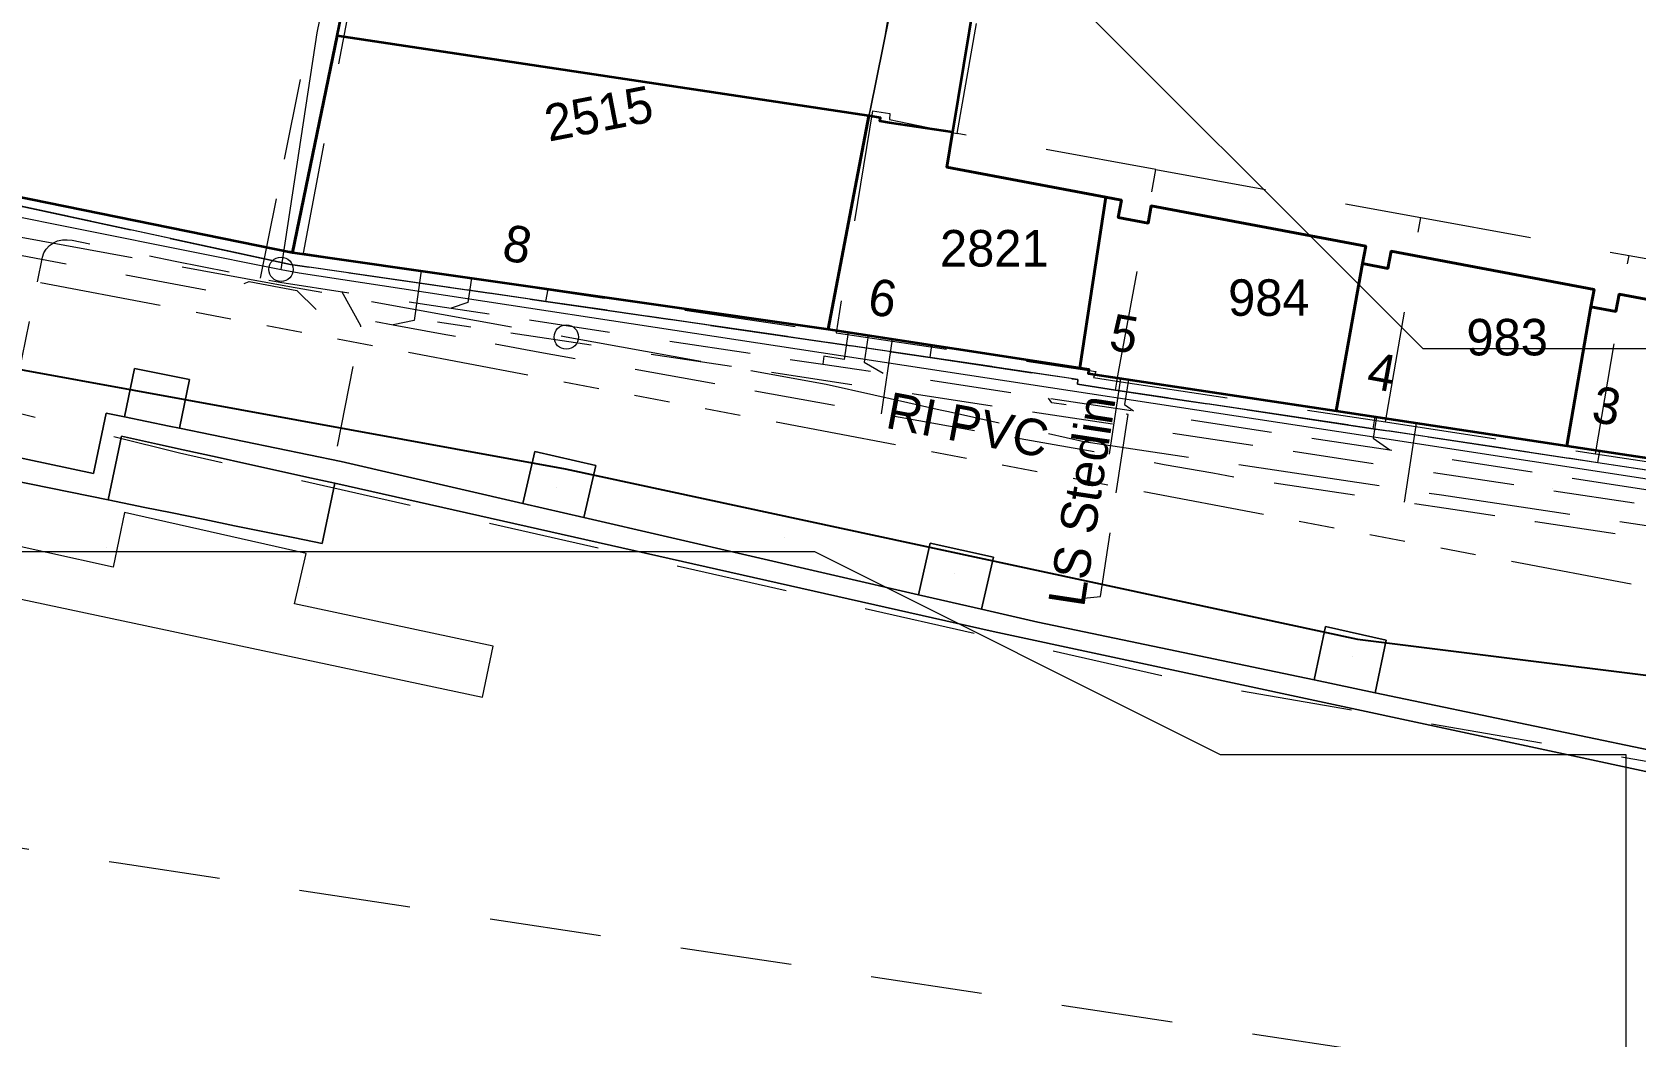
# Model space of a CAD drawing. Header units: metres. Extents: x 0 to 105485, y 0 to 425721.
# Drawn here: x 104828.21 to 104867.75, y 425275.54 to 425300.31 of the extents above; entities that cross this region are included whole.
import ezdxf
from ezdxf.enums import TextEntityAlignment as Align

# ---------------------------------------------------------------- set-up
doc = ezdxf.new("R2010")
doc.units = ezdxf.units.M
doc.header["$MEASUREMENT"] = 0
for name, pattern in [('KG-PERCEEL-SO', [19, 5.5, -4, 5.5, -4]), ('KL-GAS_LD-SO', [13, 4, -2, 4, -3]), ('KL-LS-SO', [13, 4, -2, 4, -3]), ('KL-TELECOM-SO', [9, 7, -2]), ('KL-WATER-SO', [9.5, 7, -2.5]), ('RI-GWA-SO', [18.45, 6, -1.8, 1.75, -1.8, 1.75, -1.8, 1.75, -1.8])]:
    doc.linetypes.add(name, pattern=pattern)
for name, color, linetype, lineweight in [('B-OI-KL-DATA_HULPSTUK-S', 90, 'Continuous', 18), ('B-OI-KL-DATA_MANTELBUIS-G', 90, 'Continuous', 18), ('B-OI-KL-DATA_TELECOM-G', 90, 'KL-TELECOM-SO', 18), ('B-OI-KL-ET_LS-G', 190, 'KL-LS-SO', 18), ('B-OI-KL-ET_LS-T', 190, 'KL-LS-SO', 18), ('B-OI-KL-GAS_LD-G', 50, 'KL-GAS_LD-SO', 18), ('B-OI-KL-WATER_HULPSTUK-S', 170, 'Continuous', 18), ('B-OI-KL-WATER_TRANSPORTLEIDING-G', 170, 'KL-WATER-SO', 18), ('B-OI-RI-GWA_RIOOLLEIDING-G', 30, 'RI-GWA-SO', 18), ('B-OI-RI-GWA_RIOOLLEIDING-T', 30, 'RI-GWA-SO', 18), ('B-XX-GK-KADEMUUR-G', 150, 'Continuous', 18), ('B-XX-GR-BOOM-G', 90, 'Continuous', 13), ('B-XX-IE-MEUBILAIR-G', 7, 'Continuous', 18), ('B-XX-IE-MEUBILAIR_WATERWEGMEUBILAIR-G', 150, 'Continuous', 18), ('B-XX-KG-GRENS_PERCEEL-G', 150, 'KG-PERCEEL-SO', 18), ('B-XX-KG-GRENS_PERCEEL-T', 150, 'KG-PERCEEL-SO', 18), ('B-XX-KW-KUNSTWERK_STEIGER-G', 170, 'Continuous', 18), ('B-XX-OG-BEBOUWING-G', 7, 'Continuous', 35), ('B-XX-OG-BEBOUWING_HUISNUMMER-T', 7, 'Continuous', 18), ('B-XX-OG-GRENS-G', 7, 'Continuous', 18), ('B-XX-OG-WATER_RIVIER-G', 130, 'Continuous', 18), ('B-XX-VH-ONVERHARD_ZAND-G', 210, 'Continuous', 18), ('B-XX-VH-OPENVERHARDING-G', 90, 'Continuous', 18)]:
    doc.layers.add(name, color=color, linetype=linetype, lineweight=lineweight)
doc.layers.add('GIS-WEGVAKKEN', color=2, linetype='Continuous')

msp = doc.modelspace()

# ---------------------------------------------------------------- linework, layer by layer
at = {"layer": 'B-OI-KL-DATA_HULPSTUK-S'}
msp.add_circle((104834.35, 425294.46), 0.3, dxfattribs=at)
msp.add_circle((104834.35, 425294.46), 0.3, dxfattribs=at)
msp.add_circle((104834.35, 425294.46), 0.3, dxfattribs=at)
at = {"layer": 'B-OI-KL-DATA_MANTELBUIS-G', "ltscale": 0.5, "flags": 128}
for points in [[(104834.35, 425294.46), (104835.24, 425300.29), (104836.63, 425307.09), (104842.33, 425306.22), (104847.84, 425307.45)], [(104816.85, 425297.97), (104822.47, 425296.84), (104834.35, 425294.46)], [(104840.88, 425293.67), (104834.58, 425294.58), (104824.37, 425296.79)], [(104834.35, 425294.46), (104834.8, 425294.37), (104861.5, 425290.3), (104891.33, 425285.71), (104904.42, 425282.84), (104916.73, 425280.89), (104931.6, 425279.8), (104935.04, 425280.94), (104941.52, 425284.64), (104944.41, 425287.49), (104945.06, 425288.57), (104954.51, 425287.14), (104958.22, 425286.58)], [(104840.88, 425293.67), (104840.93, 425293.97)], [(104850.35, 425292.29), (104840.88, 425293.67)], [(104850.35, 425292.29), (104850.39, 425292.59)], [(104854.92, 425291.48), (104853.98, 425291.63), (104853.99, 425291.74), (104850.35, 425292.29)], [(104854.92, 425291.48), (104854.97, 425291.78)], [(104856.67, 425291.22), (104854.92, 425291.48)], [(104861.27, 425290.53), (104856.67, 425291.22)], [(104861.27, 425290.53), (104861.32, 425290.82)], [(104862.54, 425290.34), (104861.27, 425290.53)], [(104866.81, 425289.69), (104862.54, 425290.34)], [(104866.81, 425289.69), (104866.86, 425289.99)], [(104872.4, 425288.85), (104866.81, 425289.69)]]:
    msp.add_lwpolyline(points, dxfattribs=at)
at = {"layer": 'B-OI-KL-DATA_TELECOM-G', "ltscale": 0.5, "flags": 128}
for points in [[(104797.6, 425294.87), (104797.83, 425294.82), (104798.04, 425295.78), (104800.55, 425295.08), (104807.62, 425293.13), (104808.08, 425293), (104809.41, 425297.06), (104810.28, 425299.71), (104824.37, 425296.79), (104834.58, 425294.58), (104840.88, 425293.67), (104850.35, 425292.29), (104853.99, 425291.74), (104853.98, 425291.63), (104854.92, 425291.48), (104856.67, 425291.22), (104861.27, 425290.53), (104861.32, 425290.82)], [(104797.6, 425294.87), (104797.83, 425294.82), (104798.04, 425295.78), (104800.55, 425295.08), (104807.62, 425293.13), (104808.08, 425293), (104809.41, 425297.06), (104810.28, 425299.71), (104824.37, 425296.79), (104834.58, 425294.58), (104840.88, 425293.67), (104850.35, 425292.29), (104853.99, 425291.74), (104853.98, 425291.63), (104854.92, 425291.48), (104854.97, 425291.78)], [(104878.09, 425288.35), (104878.03, 425288.01), (104872.58, 425288.91), (104872.56, 425288.83), (104872.4, 425288.85), (104866.81, 425289.69), (104862.54, 425290.34), (104861.27, 425290.53), (104856.67, 425291.22), (104854.92, 425291.48), (104853.98, 425291.63), (104853.99, 425291.74), (104850.35, 425292.29), (104840.88, 425293.67), (104834.58, 425294.58), (104824.37, 425296.79), (104810.28, 425299.71), (104809.41, 425297.06), (104808.08, 425293), (104807.62, 425293.13), (104800.55, 425295.08), (104798.04, 425295.78), (104797.83, 425294.82), (104797.6, 425294.87)], [(104797.6, 425294.87), (104797.83, 425294.82), (104798.04, 425295.78), (104800.55, 425295.08), (104807.62, 425293.13), (104808.08, 425293), (104809.41, 425297.06), (104810.28, 425299.71), (104824.37, 425296.79), (104834.58, 425294.58), (104840.88, 425293.67), (104850.35, 425292.29), (104853.99, 425291.74), (104853.98, 425291.63), (104854.92, 425291.48), (104856.67, 425291.22), (104861.27, 425290.53), (104862.54, 425290.34), (104866.81, 425289.69), (104866.86, 425289.99)], [(104797.6, 425294.87), (104797.83, 425294.82), (104798.04, 425295.78), (104800.55, 425295.08), (104807.62, 425293.13), (104808.08, 425293), (104809.41, 425297.06), (104810.28, 425299.71), (104824.37, 425296.79), (104834.58, 425294.58), (104840.88, 425293.67), (104850.35, 425292.29), (104850.39, 425292.59)], [(104797.6, 425294.87), (104797.83, 425294.82), (104798.04, 425295.78), (104800.55, 425295.08), (104807.62, 425293.13), (104808.08, 425293), (104809.41, 425297.06), (104810.28, 425299.71), (104824.37, 425296.79), (104834.58, 425294.58), (104840.88, 425293.67), (104840.93, 425293.97)], [(104952.37, 425285.18), (104952.67, 425286.65), (104951.61, 425286.87), (104951.23, 425285), (104943.65, 425286.64), (104941.85, 425284.88), (104937.47, 425283.44), (104934.98, 425281.02), (104931.4, 425280.07), (104926.59, 425281.6), (104926.64, 425282.22), (104922.92, 425282.98), (104919.73, 425283.96), (104917.36, 425283.95), (104916.91, 425281.18), (104914.22, 425281.65), (104914.2, 425281.54), (104904.39, 425283.24), (104904.27, 425283.26), (104904.29, 425283.37), (104901.14, 425283.93), (104896.18, 425284.82), (104895.42, 425285.95), (104883.51, 425288.35), (104882.26, 425287.42), (104881.69, 425287.53), (104881.67, 425287.41), (104878.03, 425288.01), (104872.58, 425288.91), (104872.56, 425288.83), (104872.4, 425288.85), (104866.81, 425289.69), (104862.54, 425290.34), (104861.27, 425290.53), (104856.67, 425291.22), (104854.92, 425291.48), (104853.98, 425291.63), (104853.99, 425291.74), (104850.35, 425292.29), (104840.88, 425293.67), (104834.58, 425294.58), (104824.37, 425296.79), (104810.28, 425299.71), (104809.41, 425297.06), (104808.08, 425293), (104807.62, 425293.13), (104800.55, 425295.08), (104798.04, 425295.78), (104797.83, 425294.82), (104797.6, 425294.87)]]:
    msp.add_lwpolyline(points, dxfattribs=at)
at = {"layer": 'B-OI-KL-ET_LS-G', "ltscale": 0.5, "flags": 128}
for points in [[(104833.84, 425294.24), (104834.86, 425299.28), (104834.57, 425299.34)], [(104799.18, 425296.01), (104798.79, 425295.6), (104798.64, 425294.94), (104798.64, 425294.8), (104798.69, 425294.67), (104798.78, 425294.56), (104798.91, 425294.49), (104807.35, 425292.76), (104807.51, 425292.74), (104807.67, 425292.74), (104807.82, 425292.78), (104807.96, 425292.84), (104808.09, 425292.93), (104808.2, 425293.04), (104808.28, 425293.17), (104808.33, 425293.31), (104808.63, 425294.39), (104808.72, 425294.56), (104808.86, 425294.69), (104809.04, 425294.76), (104809.24, 425294.77), (104827.15, 425290.99), (104827.35, 425291), (104827.54, 425291.08), (104827.69, 425291.22), (104827.79, 425291.4), (104828.47, 425294.76), (104828.5, 425294.87), (104828.56, 425294.96), (104828.64, 425295.05), (104828.74, 425295.11), (104828.84, 425295.16), (104828.96, 425295.19), (104829.08, 425295.19), (104829.2, 425295.18), (104831.74, 425294.66), (104833.84, 425294.24), (104834.32, 425294.14), (104838.54, 425293.5), (104840.43, 425293.22), (104847.7, 425292.12), (104848.54, 425292), (104849.19, 425291.9), (104855.36, 425290.97), (104855.91, 425290.88), (104861.68, 425290.01), (104862.58, 425289.87), (104869.3, 425288.83), (104876.52, 425287.7), (104876.69, 425287.68), (104879.74, 425287.2)], [(104839.04, 425294.24), (104838.95, 425293.64), (104838.54, 425293.5)], [(104835.74, 425290.1), (104836.32, 425293.07), (104835.85, 425293.91)], [(104880.55, 425286.73), (104876.84, 425287.31), (104838.21, 425293.16)], [(104848.33, 425292.91), (104848.23, 425292.24), (104847.73, 425292.32), (104847.7, 425292.12)], [(104848.82, 425292.83), (104848.72, 425292.17), (104849.19, 425291.9)], [(104855.24, 425291.74), (104855.14, 425291.13), (104855.36, 425290.97)], [(104854.14, 425286.35), (104854.55, 425286.39), (104855.23, 425290.88), (104853.35, 425291.17), (104853.27, 425291.28)], [(104861.35, 425290.82), (104861.27, 425290.3), (104861.68, 425290.01)]]:
    msp.add_lwpolyline(points, dxfattribs=at)
at = {"layer": 'B-OI-KL-GAS_LD-G', "ltscale": 0.5, "flags": 128}
for points in [[(104811.48, 425296.89), (104812.84, 425296.63), (104814.41, 425297.33), (104832.89, 425293.88), (104833.56, 425294.16), (104834.74, 425293.94), (104835.25, 425293.44), (104837.11, 425293.09), (104838.32, 425292.87), (104840.73, 425292.42), (104849.15, 425290.9), (104849.75, 425290.79), (104853.41, 425290.14), (104854.76, 425289.9), (104856.12, 425289.65), (104857.32, 425289.44), (104857.93, 425289.33), (104862.04, 425288.72), (104863.07, 425288.57), (104865.27, 425288.24), (104869.24, 425287.65), (104870.34, 425287.49), (104872.78, 425287.13), (104872.81, 425287.12), (104872.9, 425287.11), (104874.87, 425286.82), (104877.59, 425286.42), (104878.31, 425286.31), (104879.92, 425286.07), (104912.57, 425280.49), (104914.67, 425280.13), (104915.45, 425278.77), (104917.81, 425278.43), (104919.24, 425279.35), (104920.34, 425279.17), (104924.07, 425278.74), (104927.8, 425278.74), (104930.21, 425278.93), (104933.22, 425279.5), (104936.37, 425280.67), (104939.12, 425281.95), (104941.8, 425283.25), (104950.36, 425286.81), (104952.09, 425287.39), (104952.75, 425288.04)], [(104837.8, 425294.42), (104837.63, 425293.2), (104837.11, 425293.09)], [(104849.15, 425290.9), (104849.42, 425292.74)], [(104855.04, 425291.77), (104854.76, 425289.9)], [(104862.04, 425288.72), (104862.34, 425290.67)]]:
    msp.add_lwpolyline(points, dxfattribs=at)
at = {"layer": 'B-OI-KL-WATER_HULPSTUK-S'}
msp.add_circle((104841.38, 425292.79), 0.3, dxfattribs=at)
at = {"layer": 'B-OI-KL-WATER_TRANSPORTLEIDING-G', "ltscale": 0.5, "flags": 128}
for points in [[(104849.36, 425291.27), (104848.96, 425291.36), (104847.79, 425291.62), (104841.38, 425292.79), (104841.04, 425292.85), (104834.56, 425294.03), (104826.91, 425295.43), (104822.36, 425296.26), (104814.51, 425297.68), (104812.96, 425297.01), (104810.19, 425297.36)], [(104956.38, 425288.97), (104955.15, 425289.19), (104955.01, 425289.22), (104953.92, 425289.41), (104952.61, 425287.8), (104952.37, 425287.51), (104952.37, 425287.5), (104952.28, 425287.13), (104950.47, 425287.3), (104941.59, 425283.59), (104936.02, 425280.84), (104935.93, 425280.8), (104935.74, 425280.7), (104935.49, 425280.58), (104935.19, 425280.46), (104934.89, 425280.34), (104934.58, 425280.23), (104934.27, 425280.13), (104933.96, 425280.02), (104933.65, 425279.92), (104933.34, 425279.83), (104933.03, 425279.74), (104932.71, 425279.66), (104932.39, 425279.58), (104932.08, 425279.5), (104931.76, 425279.43), (104931.44, 425279.36), (104931.11, 425279.31), (104930.79, 425279.25), (104930.47, 425279.2), (104930.18, 425279.14), (104929.9, 425279.1), (104929.61, 425279.05), (104929.33, 425279.01), (104929.04, 425278.98), (104928.75, 425278.94), (104928.47, 425278.91), (104928.18, 425278.89), (104927.89, 425278.87), (104927.6, 425278.85), (104927.31, 425278.84), (104927.02, 425278.83), (104926.73, 425278.82), (104926.45, 425278.82), (104926.16, 425278.82), (104925.87, 425278.83), (104925.53, 425278.84), (104925.2, 425278.85), (104924.87, 425278.87), (104924.53, 425278.89), (104924.2, 425278.91), (104923.86, 425278.94), (104923.53, 425278.97), (104923.2, 425279), (104922.86, 425279.04), (104922.53, 425279.08), (104922.2, 425279.12), (104921.87, 425279.16), (104921.54, 425279.21), (104921.2, 425279.26), (104920.87, 425279.31), (104920.54, 425279.36), (104919.07, 425279.64), (104917.88, 425278.73), (104916.28, 425279.03), (104915.62, 425280.28), (104914.09, 425280.57), (104898.13, 425283.24), (104895.54, 425283.69), (104881.28, 425286.15), (104876.88, 425286.81), (104870.26, 425287.8), (104869.03, 425287.98), (104862.95, 425288.89), (104856.93, 425289.79), (104854.14, 425290.21), (104852.23, 425290.63), (104850.8, 425290.95), (104850.6, 425290.99), (104849.36, 425291.27)]]:
    msp.add_lwpolyline(points, dxfattribs=at)
at = {"layer": 'B-OI-RI-GWA_RIOOLLEIDING-G', "ltscale": 0.5, "flags": 128}
msp.add_lwpolyline([(104819.36, 425295.85), (104882.89, 425283.81)], dxfattribs=at)
at = {"layer": 'B-XX-GK-KADEMUUR-G', "ltscale": 0.5}
for points in [[(104869.191, 425282.376), (104861.32, 425284.022), (104859.815, 425284.336), (104853.003, 425285.76), (104851.617, 425286.08), (104850.059, 425286.439), (104841.811, 425288.342), (104840.31, 425288.688), (104835.833, 425289.721), (104831.845, 425290.542), (104831.591, 425290.594), (104830.495, 425290.82), (104830.039, 425290.913), (104829.726, 425289.427), (104816.653, 425292.214)], [(104818.696, 425291.091), (104830.086, 425288.775), (104830.42, 425290.343), (104831.305, 425290.148), (104831.934, 425290.01), (104832.772, 425289.826), (104833.508, 425289.664), (104834.284, 425289.493), (104834.987, 425289.338), (104835.679, 425289.186), (104851.899, 425285.534), (104884.996, 425278.429)]]:
    msp.add_lwpolyline(points, dxfattribs=at)
at = {"layer": 'B-XX-GR-BOOM-G', "color": 0, "true_color": 0x604a38}
for points in [[(104831.233, 425291.391, 2.702), (104831.233, 425291.391, 5.502)], [(104841.134, 425289.075, 2.327), (104841.134, 425289.075, 5.127)], [(104850.947, 425286.959, 2.298), (104850.947, 425286.959, 5.098)], [(104860.76, 425284.912, 2.297), (104860.76, 425284.912, 5.097)]]:
    msp.add_polyline3d(points, dxfattribs=at)
at = {"layer": 'B-XX-IE-MEUBILAIR-G', "color": 0, "true_color": 0x604a38}
for points in [[(104847.351, 425291.94, 2.55), (104847.351, 425291.94, 5.55)], [(104854.126, 425290.889, 2.526), (104854.126, 425290.889, 5.526)], [(104860.117, 425289.947, 2.499), (104860.117, 425289.947, 5.499)], [(104865.696, 425289.053, 2.485), (104865.696, 425289.053, 5.485)], [(104846.76, 425287.841, 2.331), (104846.76, 425287.841, 5.331)]]:
    msp.add_polyline3d(points, dxfattribs=at)
at = {"layer": 'B-XX-IE-MEUBILAIR_WATERWEGMEUBILAIR-G', "color": 0, "true_color": 0x604a38}
for points in [[(104830.051, 425287.593, 2.196), (104830.051, 425287.593, 3.696)], [(104834.97, 425286.614, 0.834), (104834.97, 425286.614, 2.334)]]:
    msp.add_polyline3d(points, dxfattribs=at)
at = {"layer": 'B-XX-KG-GRENS_PERCEEL-G', "ltscale": 0.5, "flags": 128}
for points in [[(104851.014, 425297.811), (104851.901, 425302.834), (104847.094, 425303.764), (104847.934, 425307.937), (104854.846, 425306.458), (104854.576, 425304.37), (104856.464, 425304.1), (104856.666, 425306.054), (104858.217, 425305.717), (104858.621, 425307.536), (104857.138, 425307.873), (104860.239, 425322.761), (104859.565, 425322.896), (104859.459, 425322.378), (104858.242, 425322.718), (104858.275, 425323.015), (104856.79, 425323.388), (104856.32, 425321.219), (104850.422, 425322.46), (104852.163, 425332.006)], [(104836.115, 425301.333), (104836.62, 425303.966), (104849.444, 425301.493), (104848.929, 425298.367)], [(104834.903, 425294.858), (104836.115, 425301.333)], [(104848.929, 425298.367), (104848.029, 425292.897)], [(104848.929, 425298.367), (104849.352, 425298.305), (104849.351, 425298.156), (104851.014, 425297.811)], [(104855.913, 425296.921), (104851.014, 425297.811)], [(104822.573, 425297.333), (104834.518, 425294.916), (104834.903, 425294.858)], [(104854.952, 425291.703), (104855.913, 425296.921)], [(104855.913, 425296.921), (104862.44, 425295.736)], [(104861.572, 425290.698), (104862.44, 425295.736)], [(104862.44, 425295.736), (104867.576, 425294.803)], [(104806.641, 425283.499), (104808.24, 425290.634), (104809.368, 425290.354), (104809.648, 425291.453), (104809.41, 425291.515), (104809.925, 425293.849), (104812.351, 425294.759), (104831.847, 425289.935), (104856.638, 425284.312), (104879.848, 425280.27), (104890.222, 425278.162), (104912.024, 425276.053), (104934.144, 425274.314), (104935.358, 425274.213), (104935.189, 425272.732), (104943.29, 425271.896)], [(104834.903, 425294.858), (104848.029, 425292.897)], [(104866.748, 425289.912), (104867.576, 425294.803)], [(104867.576, 425294.803), (104873.063, 425293.806)], [(104848.029, 425292.897), (104854.437, 425291.939), (104854.376, 425291.791), (104854.952, 425291.703)], [(104854.952, 425291.703), (104861.572, 425290.698)], [(104861.572, 425290.698), (104866.748, 425289.912)], [(104866.748, 425289.912), (104872.273, 425289.073), (104872.305, 425289.251)], [(104806.641, 425283.499), (104830.343, 425279.824), (104866.983, 425274.301), (104903.269, 425269.168), (104934.56, 425264.953), (104960.257, 425261.305), (104972.435, 425259.505)]]:
    msp.add_lwpolyline(points, dxfattribs=at)
at = {"layer": 'B-XX-KW-KUNSTWERK_STEIGER-G', "ltscale": 0.5}
msp.add_lwpolyline([(104830.495, 425288.468), (104830.215, 425287.121), (104825.3, 425288.204), (104825.038, 425286.941), (104839.318, 425283.909), (104839.579, 425285.173), (104834.68, 425286.215), (104834.966, 425287.45)], close=True, dxfattribs=at)
at = {"layer": 'B-XX-OG-BEBOUWING-G', "ltscale": 0.5}
for points in [[(104832.537, 425315.828), (104832.595, 425316.107), (104827.574, 425317.231), (104827.606, 425317.469), (104826.597, 425317.777), (104826.577, 425317.58), (104826.564, 425317.45), (104826.297, 425317.513), (104826.109, 425316.651), (104826.377, 425316.618), (104826.284, 425316.322), (104826.521, 425316.17), (104825.776, 425312.618), (104825.74, 425312.445), (104822.573, 425297.333), (104834.636, 425294.872), (104835.736, 425300.22), (104835.958, 425301.301), (104833.929, 425301.724), (104829.774, 425302.588)], [(104835.736, 425300.22), (104834.636, 425294.872), (104847.836, 425292.983), (104848.841, 425298.242), (104835.896, 425300.196)], [(104850.9, 425297.835), (104850.901, 425297.84), (104849.35, 425298.074), (104849.111, 425298.11), (104849.125, 425298.199), (104848.841, 425298.242), (104847.836, 425292.983), (104854.037, 425292.032), (104854.682, 425296.236), (104850.759, 425296.977)], [(104861.007, 425294.602), (104861.087, 425295.028), (104855.8, 425296.026), (104855.719, 425295.599), (104854.987, 425295.737), (104855.068, 425296.164), (104854.682, 425296.236), (104854.037, 425292.032), (104854.264, 425291.997), (104854.247, 425291.889), (104860.358, 425290.969)], [(104866.637, 425293.539), (104866.715, 425293.966), (104861.711, 425294.91), (104861.631, 425294.484), (104861.007, 425294.602), (104860.358, 425290.969), (104866.046, 425290.112)], [(104866.046, 425290.112), (104872.052, 425289.208), (104872.066, 425289.297), (104872.307, 425289.259), (104872.52, 425289.226), (104873.103, 425292.32), (104872.282, 425292.475), (104872.363, 425292.901), (104867.333, 425293.85), (104867.252, 425293.424), (104866.637, 425293.539)]]:
    msp.add_lwpolyline(points, close=True, dxfattribs=at)
msp.add_lwpolyline([(104851.716, 425302.783), (104850.901, 425297.84), (104850.9, 425297.835), (104850.759, 425296.977), (104854.682, 425296.236), (104855.068, 425296.164), (104854.987, 425295.737), (104855.719, 425295.599), (104855.8, 425296.026), (104861.087, 425295.028), (104861.007, 425294.602), (104861.631, 425294.484), (104861.711, 425294.91), (104866.715, 425293.966), (104866.637, 425293.539), (104867.252, 425293.424), (104867.333, 425293.85), (104872.363, 425292.901)], dxfattribs=at)
at = {"layer": 'B-XX-OG-GRENS-G'}
msp.add_polyline3d([(104917.5, 425282.5, 2.488), (104912.5, 425282.5, 2.447), (104907.5, 425282.5, 2.441), (104897.5, 425287.5, 2.586), (104892.5, 425287.5, 2.537), (104887.5, 425287.5, 2.533), (104882.5, 425287.5, 2.508), (104872.5, 425292.5, 2.564), (104867.5, 425292.5, 2.553), (104862.5, 425292.5, 2.544), (104852.5, 425302.5, 3.471), (104847.5, 425307.5, 3.336), (104842.5, 425317.5, 3.152), (104852.5, 425327.5, 2.943), (104862.5, 425337.5, 2.953), (104867.5, 425337.5, 3.017), (104872.5, 425337.5, 3.055), (104882.5, 425332.5, 3.242), (104887.5, 425332.5, 3.317), (104897.5, 425337.5, 3.098), (104907.5, 425332.5, 3.139), (104912.5, 425332.5, 3.124), (104917.5, 425332.5, 3.147)], dxfattribs=at)
msp.add_polyline3d([(104817.5, 425287.5, 0.287), (104822.5, 425287.5, 0.659), (104827.5, 425287.5, 0.872), (104832.5, 425287.5, 0.747), (104837.5, 425287.5, 1.203), (104842.5, 425287.5, 1.158), (104847.5, 425287.5, 2.134), (104857.5, 425282.5, 1.103), (104862.5, 425282.5, 1.16), (104867.5, 425282.5, 1.56), (104867.5, 425267.5, 2.01), (104857.5, 425262.5, 3.386), (104852.5, 425262.5, 3.401), (104847.5, 425262.5, 3.375), (104842.5, 425262.5, 3.325), (104832.5, 425267.5, 3.491), (104827.5, 425267.5, 3.501), (104822.5, 425267.5, 3.49), (104817.5, 425267.5, 3.559), (104807.5, 425277.5, 4.073)], close=True, dxfattribs=at)
at = {"layer": 'B-XX-OG-WATER_RIVIER-G', "ltscale": 0.5}
msp.add_lwpolyline([(104884.996, 425278.429), (104851.899, 425285.534), (104835.679, 425289.186), (104835.366, 425287.701), (104834.689, 425287.839), (104833.983, 425287.982), (104833.206, 425288.14), (104832.467, 425288.29), (104831.626, 425288.461), (104830.996, 425288.59), (104830.086, 425288.775), (104818.696, 425291.091)], dxfattribs=at)
at = {"layer": 'B-XX-VH-ONVERHARD_ZAND-G', "ltscale": 0.5}
for points in [[(104832.092, 425291.742), (104830.74, 425292.012), (104830.495, 425290.82), (104831.591, 425290.594), (104831.845, 425290.542)], [(104842.106, 425289.622), (104840.605, 425289.968), (104840.31, 425288.688), (104841.811, 425288.342)], [(104851.914, 425287.367), (104850.352, 425287.711), (104850.059, 425286.439), (104851.617, 425286.08)], [(104861.591, 425285.316), (104860.091, 425285.657), (104859.815, 425284.336), (104861.32, 425284.022)]]:
    msp.add_lwpolyline(points, close=True, dxfattribs=at)
at = {"layer": 'B-XX-VH-OPENVERHARDING-G', "ltscale": 0.5}
for points in [[(104849.505, 425301.519), (104836.637, 425303.946), (104836.103, 425301.271), (104835.958, 425301.301), (104835.736, 425300.22), (104835.896, 425300.196), (104848.841, 425298.242), (104848.868, 425298.376)], [(104835.679, 425289.186), (104834.987, 425289.338), (104834.284, 425289.493), (104833.508, 425289.664), (104832.772, 425289.826), (104831.934, 425290.01), (104831.305, 425290.148), (104830.42, 425290.343), (104830.086, 425288.775), (104830.996, 425288.59), (104831.626, 425288.461), (104832.467, 425288.29), (104833.206, 425288.14), (104833.983, 425287.982), (104834.689, 425287.839), (104835.366, 425287.701)]]:
    msp.add_lwpolyline(points, close=True, dxfattribs=at)
for points in [[(104849.505, 425301.519), (104848.868, 425298.376), (104848.841, 425298.242), (104849.125, 425298.199), (104849.111, 425298.11), (104849.35, 425298.074), (104850.901, 425297.84), (104851.716, 425302.783)], [(104872.052, 425289.208), (104866.046, 425290.112), (104860.358, 425290.969), (104854.247, 425291.889), (104854.264, 425291.997), (104854.037, 425292.032), (104847.836, 425292.983), (104834.636, 425294.872), (104822.573, 425297.333)], [(104816.653, 425292.214), (104829.726, 425289.427), (104830.039, 425290.913), (104830.495, 425290.82), (104830.74, 425292.012), (104832.092, 425291.742), (104831.845, 425290.542), (104835.833, 425289.721), (104840.31, 425288.688), (104840.605, 425289.968), (104842.106, 425289.622), (104841.811, 425288.342), (104850.059, 425286.439), (104850.352, 425287.711), (104851.914, 425287.367), (104851.617, 425286.08), (104853.003, 425285.76), (104859.815, 425284.336), (104860.091, 425285.657), (104861.591, 425285.316), (104861.32, 425284.022), (104869.191, 425282.376)]]:
    msp.add_lwpolyline(points, dxfattribs=at)
at = {"layer": 'GIS-WEGVAKKEN'}
msp.add_lwpolyline([(104814.218, 425323.908), (104819.52, 425320.98), (104824.13, 425319.63), (104817.38, 425293.91), (104841.35, 425289.54), (104860.88, 425285.34), (104883.18, 425282.56), (104900.49, 425279.94), (104933.51, 425275.57), (104940.97, 425275.1), (104950, 425284), (104956.319, 425294.176)], dxfattribs=at)

# ---------------------------------------------------------------- texts
at = {"layer": 'B-OI-KL-ET_LS-T'}
msp.add_text('LS Stedin', height=0.9, rotation=81.3881, dxfattribs=at).set_placement((104854.089, 425288.756), align=Align.MIDDLE_CENTER)
at = {"layer": 'B-OI-RI-GWA_RIOOLLEIDING-T'}
msp.add_text('RI PVC', height=0.9, rotation=349.2688, dxfattribs=at).set_placement((104851.276, 425290.626), align=Align.MIDDLE_CENTER)
at = {"layer": 'B-XX-KG-GRENS_PERCEEL-T'}
msp.add_text('2515', height=0.9, rotation=11, dxfattribs=at).set_placement((104842.178, 425298.304), align=Align.MIDDLE_CENTER)
for s, p in [('2821', (104851.931, 425294.98)), ('984', (104858.698, 425293.764)), ('983', (104864.571, 425292.788))]:
    msp.add_text(s, height=0.9, dxfattribs=at).set_placement(p, align=Align.MIDDLE_CENTER)
at = {"layer": 'B-XX-OG-BEBOUWING_HUISNUMMER-T'}
for s, rotation, p in [('8', 348.8, (104840.178, 425295.081)), ('6', 350.4, (104849.179, 425293.756)), ('5', 350.2, (104855.131, 425292.873)), ('4', 349.6, (104861.487, 425291.931)), ('3', 349.9, (104867.027, 425291.096))]:
    msp.add_text(s, height=0.9, rotation=rotation, dxfattribs=at).set_placement(p, align=Align.MIDDLE_CENTER)

doc.saveas('drawing.dxf')
